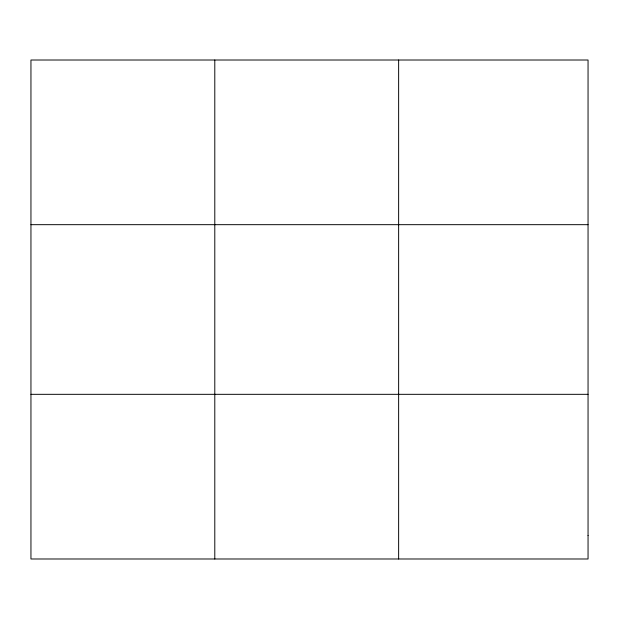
<?xml version="1.0" encoding="UTF-8"?>
<svg xmlns="http://www.w3.org/2000/svg" width="619" height="619" viewBox="0 0 619 619"><rect width="100%" height="100%" fill="white"/><g stroke="black" fill="none" stroke-linecap="round" stroke-linejoin="round"><path stroke-width="0.93" d="M214.793 60.012L214.793 558.988M398.636 60.012L398.636 558.988M30.95 224.674L588.05 224.674M30.95 394.326L588.05 394.326M588.05 535.466L588.05 558.988L30.95 558.988L30.95 60.012L588.05 60.012L588.05 535.466"/></g></svg>
